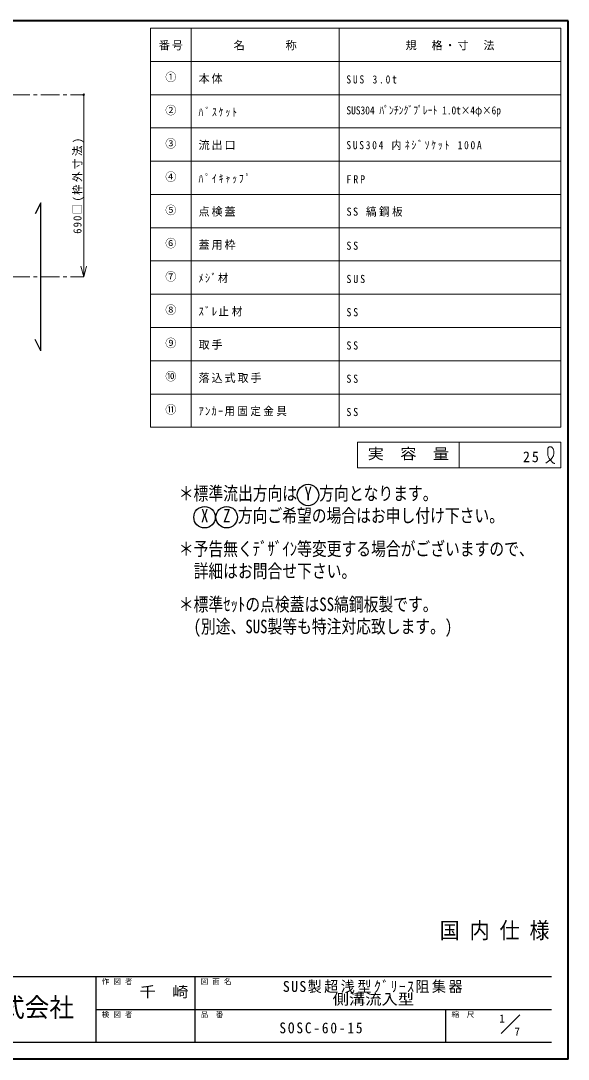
# Model space of a CAD drawing. Units: millimetres at full size, sheet at 1:7; details may follow other scales. Extents: x -1487 to 1348, y -983 to 984.
# Drawn here: x 311 to 1348, y -983 to 984 of the extents above; entities that cross this region are included whole.
import ezdxf
from ezdxf.enums import TextEntityAlignment as Align

# ---------------------------------------------------------------- set-up
doc = ezdxf.new("R2010")
doc.units = ezdxf.units.MM
doc.header["$LTSCALE"] = 7
doc.header["$PDMODE"] = 32
doc.header["$PDSIZE"] = 3.5
doc.linetypes.add('CHAIN1', pattern=[8, 5, -1, 1, -1])
doc.layers.add('0-A', color=4, linetype='Continuous', lineweight=9)
doc.styles.add('ＭＳ ゴシック', font='')
doc.styles.get('ＭＳ ゴシック').set_extended_font_data('MS Gothic')

msp = doc.modelspace()

# ---------------------------------------------------------------- linework, layer by layer
at = {"layer": '0-A', "color": 1, "lineweight": 40}
for p, q in [((1347.643, 983.513), (-1487.357, 983.513)), ((1347.643, -983.487), (1347.643, 983.513)), ((1347.643, -983.487), (-1487.357, -983.487))]:
    msp.add_line(p, q, dxfattribs=at)
at = {"layer": '0-A', "color": 3, "lineweight": 18}
for p, q in [((1333.643, 969.513), (556.643, 969.513)), ((556.643, 213.513), (556.643, 969.513)), ((633.643, 213.513), (633.643, 969.513)), ((913.643, 213.513), (913.643, 969.513)), ((1333.643, 213.513), (1333.643, 969.513)), ((1333.643, 906.513), (556.643, 906.513)), ((1333.643, 843.513), (556.643, 843.513)), ((1333.643, 780.513), (556.643, 780.513)), ((1333.643, 717.513), (556.643, 717.513)), ((1333.643, 654.513), (556.643, 654.513)), ((1333.643, 591.513), (556.643, 591.513)), ((1333.643, 528.513), (556.643, 528.513)), ((1333.643, 465.513), (556.643, 465.513)), ((1333.643, 402.513), (556.643, 402.513)), ((1333.643, 339.513), (556.643, 339.513)), ((1333.643, 276.513), (556.643, 276.513)), ((1333.643, 213.513), (556.643, 213.513)), ((948.643, 185.513), (1333.643, 185.513)), ((948.643, 136.513), (948.643, 185.513)), ((1141.143, 136.513), (1141.143, 185.513)), ((1333.643, 185.513), (1333.643, 136.513)), ((948.643, 136.513), (1333.643, 136.513))]:
    msp.add_line(p, q, dxfattribs=at)
at = {"layer": '0-A', "linetype": 'CHAIN1'}
for p, q in [((125.143, 843.513), (430.143, 843.513)), ((-714.857, 498.513), (430.143, 498.513))]:
    msp.add_line(p, q, dxfattribs=at)
at = {"layer": '0-A'}
for q in [(430.143, 843.513), (424.707, 518.797), (435.578, 518.797)]:
    msp.add_line((430.143, 498.513), q, dxfattribs=at)
at = {"layer": '0-A', "color": 5, "lineweight": 25}
for p, q in [((349.009, 638.513), (338.509, 617.513)), ((349.009, 358.513), (349.009, 638.513)), ((349.009, 358.513), (338.509, 379.513))]:
    msp.add_line(p, q, dxfattribs=at)
at = {"layer": '0-A', "color": 6, "lineweight": 25}
for p, q in [((-69.857, -826.987), (1316.143, -826.987)), ((453.643, -951.987), (453.643, -826.987)), ((641.143, -951.987), (641.143, -826.987)), ((453.643, -889.487), (1316.143, -889.487)), ((1116.143, -951.987), (1116.143, -889.487)), ((1316.143, -951.987), (-69.857, -951.987))]:
    msp.add_line(p, q, dxfattribs=at)
at = {"layer": '0-A', "color": 7, "lineweight": 18}
msp.add_line((1220.787, -934.842), (1256.143, -899.487), dxfattribs=at)
at = {"layer": '0-A'}
for points in [[(1305.386, 145.597), (1306.126, 146.096), (1307.398, 146.961), (1308.663, 147.842), (1309.916, 148.748), (1311.154, 149.687), (1312.372, 150.671), (1313.067, 151.266), (1313.893, 152.009), (1315.266, 153.358), (1316.545, 154.791), (1317.696, 156.307), (1318.685, 157.905), (1319.477, 159.583), (1319.833, 160.592), (1320.029, 161.296), (1320.278, 162.536), (1320.422, 163.803), (1320.47, 165.089), (1320.428, 166.389), (1320.305, 167.696), (1320.199, 168.455), (1320.085, 169.125), (1319.837, 170.269), (1319.51, 171.383), (1319.089, 172.449), (1318.558, 173.45), (1317.901, 174.368), (1317.456, 174.855), (1317.148, 175.146), (1316.573, 175.603), (1315.949, 175.997), (1315.285, 176.313), (1314.586, 176.54), (1313.862, 176.664), (1313.433, 176.684), (1313.063, 176.669), (1312.427, 176.577), (1311.806, 176.405), (1311.217, 176.159)], [(1311.217, 176.159), (1310.676, 175.844), (1310.199, 175.467), (1309.958, 175.221), (1309.629, 174.784), (1309.224, 173.933), (1308.988, 172.983), (1308.877, 171.962), (1308.848, 170.896), (1308.856, 169.812), (1308.861, 169.187), (1308.853, 168.341), (1308.812, 166.918), (1308.764, 165.532), (1308.743, 164.177), (1308.781, 162.846), (1308.912, 161.532), (1309.044, 160.775), (1309.2, 160.107), (1309.551, 158.963), (1309.996, 157.834), (1310.52, 156.727), (1311.112, 155.646), (1311.758, 154.598), (1312.153, 154.009), (1312.457, 153.575), (1312.995, 152.842), (1313.548, 152.127), (1314.115, 151.422), (1314.694, 150.724), (1315.282, 150.026), (1315.627, 149.62), (1315.996, 149.186), (1316.644, 148.442), (1317.312, 147.72), (1318.011, 147.038), (1318.749, 146.415), (1319.534, 145.87), (1320.016, 145.597), (1320.228, 145.49)], [(1320.228, 145.49), (1320.602, 145.321), (1320.984, 145.166), (1321.373, 145.023), (1321.766, 144.887), (1322.163, 144.757), (1322.393, 144.682)]]:
    msp.add_lwpolyline(points, dxfattribs=at)
at = {"layer": '0-A', "color": 5, "lineweight": 25}
for centre in [(854.959, 85.18), (658.959, 43.18), (700.959, 43.18)]:
    msp.add_circle(centre, 20.3, dxfattribs=at)
at = {"layer": '0-A'}
msp.add_point((430.143, 843.513), dxfattribs=at)

# ---------------------------------------------------------------- texts
at = {"layer": '0-A', "color": 7, "style": 'ＭＳ ゴシック'}
for s, height, p in [('①', 15.4, (584.643, 864.513)), ('②', 15.4, (584.643, 801.513)), ('③', 15.4, (584.643, 738.513)), ('④', 15.4, (584.643, 675.513)), ('⑤', 15.4, (584.643, 612.513)), ('⑥', 15.4, (584.643, 549.513)), ('⑦', 15.4, (584.643, 486.513)), ('⑧', 15.4, (584.643, 423.513)), ('⑨', 15.4, (584.643, 360.513)), ('⑩', 15.4, (584.643, 297.513)), ('⑪', 15.4, (584.643, 234.513)), ('作 図 者', 10.26, (464.143, -844.487)), ('図 面 名', 10.26, (651.643, -844.487)), ('検 図 者', 10.26, (464.143, -906.987)), ('品\u3000番', 10.26, (651.643, -906.987)), ('縮\u3000尺', 10.26, (1126.643, -906.987)), ('1', 15.4, (1217.231, -918.753)), ('7', 15.4, (1245.735, -943.519))]:
    msp.add_text(s, height=height, dxfattribs=at).set_placement(p, align=Align.BOTTOM_LEFT)
for s, height, width, p in [('SUS304 ﾊﾟﾝﾁﾝｸﾞﾌﾟﾚｰﾄ 1.0t×4φ×6p', 15.4, 0.85, (927.643, 801.513)), ('実\u3000容\u3000量', 20.53, 1.1, (967.893, 147.013)), ('＊標準流出方向は Y 方向となります。', 25.66, 0.8, (610.309, 67.68)), (' X  Z 方向ご希望の場合はお申し付け下さい。', 25.66, 0.8, (638.309, 25.68)), ('＊予告無くﾃﾞｻﾞｲﾝ等変更する場合がございますので、', 25.66, 0.8, (610.309, -37.32)), ('詳細はお問合せ下さい。', 25.66, 0.8, (638.309, -79.32)), ('＊標準ｾｯﾄの点検蓋はSS縞鋼板製です。', 25.66, 0.8, (610.309, -142.32)), ('(別途、SUS製等も特注対応致します。)', 25.66, 0.8, (638.309, -184.32)), ('国 内 仕 様', 30.79, 0.9, (1104.393, -763.987)), ('千\u3000崎', 20.53, 1.1, (536.143, -872.237)), ('工業株式会社', 35.92, 0.95, (132.393, -913.987)), ('側溝流入型', 20.53, 1.1, (901.643, -886.237))]:
    msp.add_text(s, height=height, dxfattribs=dict(at, width=width)).set_placement(p, align=Align.BOTTOM_LEFT)
at = {"layer": '0-A', "color": 7, "attachment_point": 7, "style": 'ＭＳ ゴシック'}
for s, insert, char_height in [('\\T1.17;番号', (572.393, 927.513), 15.4), ('\\T1.17;名\u3000\u3000\u3000称', (714.143, 927.513), 15.4), ('\\T1.17;規\u3000格・寸\u3000法', (1039.643, 927.513), 15.4), ('\\T1.17;本体', (647.643, 864.513), 15.4), ('\\T1.39;\\W0.85;SUS\\~3.0t', (927.643, 864.513), 15.4), ('\\T1.39;\\W0.85;ﾊﾞｽｹｯﾄ', (647.643, 801.513), 15.4), ('\\T1.17;流出口', (647.643, 738.513), 15.4), ('\\T1.37;\\W0.85;SUS304\\~内ﾈｼﾞｿｹｯﾄ\\~100A', (927.643, 738.513), 15.4), ('\\T1.39;\\W0.85;ﾊﾟｲｷｬｯﾌﾟ', (647.643, 675.513), 15.4), ('\\T1.38;\\W0.9;FRP', (927.643, 675.513), 15.4), ('\\T1.17;点検蓋', (647.643, 612.513), 15.4), ('\\T1.24;\\W0.95;SS\\~縞鋼板', (927.643, 612.513), 15.4), ('\\T1.17;蓋用枠', (647.643, 549.513), 15.4), ('\\T1.36;\\W0.9;SS', (927.643, 549.513), 15.4), ('\\T1.3;\\W0.9;ﾒｼﾞ材', (647.643, 486.513), 15.4), ('\\T1.38;\\W0.9;SUS', (927.643, 486.513), 15.4), ('\\T1.26;\\W0.95;ｽﾞﾚ止材', (647.643, 423.513), 15.4), ('\\T1.36;\\W0.9;SS', (927.643, 423.513), 15.4), ('\\T1.17;取手', (647.643, 360.513), 15.4), ('\\T1.36;\\W0.9;SS', (927.643, 360.513), 15.4), ('\\T1.17;落込式取手', (647.643, 297.513), 15.4), ('\\T1.36;\\W0.9;SS', (927.643, 297.513), 15.4), ('\\T1.23;\\W0.95;ｱﾝｶｰ用固定金具', (647.643, 234.513), 15.4), ('\\T1.36;\\W0.9;SS', (927.643, 234.513), 15.4), ('\\T1.27;\\W0.95;25', (1261.893, 147.013), 20.53), ('\\T1.18;\\W0.95;SUS製超浅型ｸﾞﾘｰｽ阻集器', (807.143, -858.237), 20.53), ('\\T1.28;\\W0.9;SOSC-60-15', (800.768, -934.737), 20.53)]:
    msp.add_mtext(s, dxfattribs=dict(at, insert=insert, char_height=char_height))
at = {"layer": '0-A', "color": 7, "insert": (430.143, 580.013), "char_height": 15.4, "attachment_point": 7, "rotation": 90, "style": 'ＭＳ ゴシック'}
msp.add_mtext('\\T1.23;\\W0.95;690□(枠外寸法)', dxfattribs=at)

doc.saveas('drawing.dxf')
